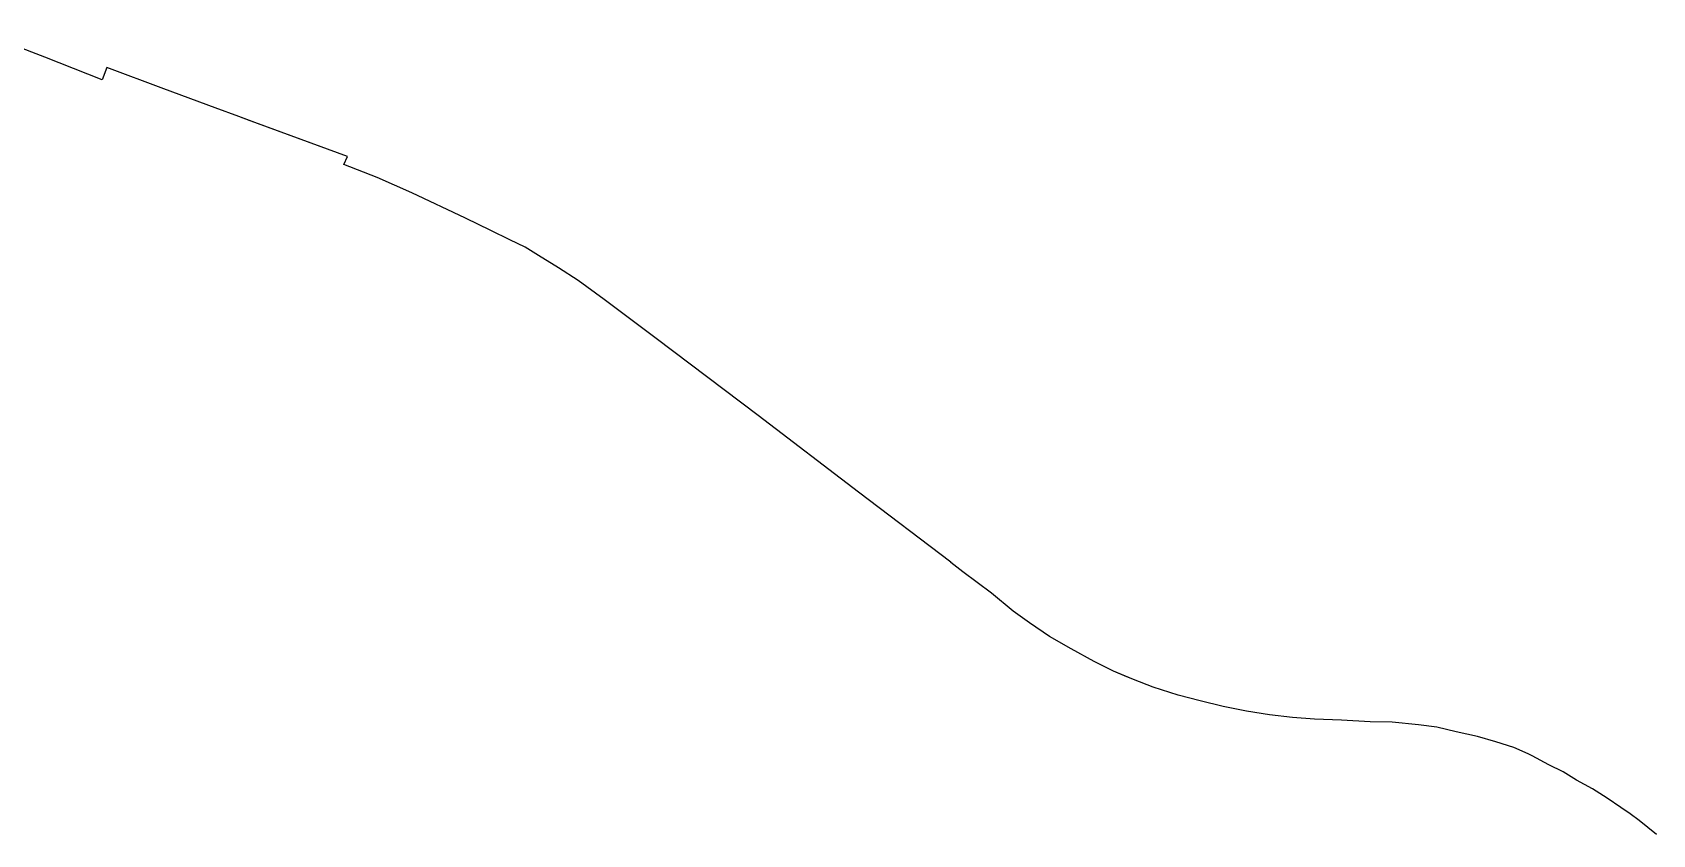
# Model space of a CAD drawing. Header units: inches. Extents: x 11258954 to 11313122, y 3645444 to 3695200.
# Drawn here: x 11299147 to 11302339, y 3659464 to 3661044 of the extents above; entities that cross this region are included whole.
import ezdxf

# ---------------------------------------------------------------- set-up
doc = ezdxf.new("R2010")
doc.units = ezdxf.units.IN
doc.header["$MEASUREMENT"] = 0
for name, color, linetype in [('SchoolBoardDistrict', 253, 'Continuous'), ('SchoolZone_Elementary', 251, 'Continuous'), ('SchoolZone_High', 63, 'Continuous'), ('SchoolZone_Middle', 154, 'Continuous')]:
    doc.layers.add(name, color=color, linetype=linetype)

msp = doc.modelspace()

# ---------------------------------------------------------------- linework, layer by layer
at = {"layer": 'SchoolBoardDistrict'}
msp.add_lwpolyline([(11302346.75, 3659463.9375), (11302329.6875, 3659478), (11302312.25, 3659491.625), (11302294.469, 3659504.75), (11302276.344, 3659517.4375), (11302249.344, 3659535.8125), (11302220.75, 3659554.25), (11302189.1565, 3659571.4375), (11302162.344, 3659587.625), (11302134.5315, 3659601.625), (11302101.344, 3659619.25), (11302093.5315, 3659622.8125), (11302065.719, 3659635.625), (11302029.719, 3659646.8125), (11301994.125, 3659657.4375), (11301951.9065, 3659666.4375), (11301913.9065, 3659675.625), (11301877.9065, 3659680.4375), (11301825.9065, 3659685.0625), (11301782.094, 3659685.8125), (11301725.9065, 3659689.625), (11301672.5, 3659691.625), (11301629.2815, 3659694.8125), (11301584.2815, 3659699.625), (11301538.875, 3659707.25), (11301493.0625, 3659716.25), (11301447.25, 3659727.4375), (11301404.469, 3659738.25), (11301355.0625, 3659754.4375), (11301316.4375, 3659769.4375), (11301303.3585, 3659774.7555), (11301276.625, 3659785.625), (11301238.625, 3659804.625), (11301193.219, 3659829.625), (11301150.4375, 3659854.25), (11301111.219, 3659881.25), (11301079.219, 3659904.25), (11301036.219, 3659939.6875), (11300980.219, 3659981.25), (11300956.397, 3660000), (11300956, 3660000.3125), (11300774.375, 3660138.375), (11300576.8125, 3660289.6875), (11300375.469, 3660441.25), (11300273.4065, 3660518.0625), (11300222.375, 3660555.6875), (11300183.094, 3660580.5625), (11300143.719, 3660604.5625), (11300117.6875, 3660621.125), (11300087.6875, 3660635.5), (11300050.25, 3660653.5625), (11300000, 3660677.875), (11299894.125, 3660727.9375), (11299825.9065, 3660758.125), (11299760.3125, 3660784.125), (11299767.5315, 3660799.4375), (11299590.4635, 3660864.507), (11299585.2315, 3660866.43), (11299553.594, 3660878.125), (11299506.8355, 3660895.465), (11299406.125, 3660932.8125), (11299293.844, 3660975), (11299284.1565, 3660950.4375), (11299171.4375, 3660995.4375), (11299044.594, 3661044.0625)], dxfattribs=at)
at = {"layer": 'SchoolZone_Elementary'}
msp.add_polyline3d([(11302346.75, 3659463.9375, 0), (11302329.6875, 3659478, 0), (11302312.25, 3659491.625, 0), (11302294.469, 3659504.75, 0), (11302276.344, 3659517.4375, 0), (11302249.344, 3659535.8125, 0), (11302220.75, 3659554.25, 0), (11302189.1565, 3659571.4375, 0), (11302162.344, 3659587.625, 0), (11302134.5315, 3659601.625, 0), (11302101.344, 3659619.25, 0), (11302093.5315, 3659622.8125, 0), (11302065.719, 3659635.625, 0), (11302029.719, 3659646.8125, 0), (11301994.125, 3659657.4375, 0), (11301951.9065, 3659666.4375, 0), (11301913.9065, 3659675.625, 0), (11301877.9065, 3659680.4375, 0), (11301825.9065, 3659685.0625, 0), (11301782.094, 3659685.8125, 0), (11301725.9065, 3659689.625, 0), (11301672.5, 3659691.625, 0), (11301629.2815, 3659694.8125, 0), (11301584.2815, 3659699.625, 0), (11301538.875, 3659707.25, 0), (11301493.0625, 3659716.25, 0), (11301447.25, 3659727.4375, 0), (11301404.469, 3659738.25, 0), (11301355.0625, 3659754.4375, 0), (11301316.4375, 3659769.4375, 0), (11301276.625, 3659785.625, 0), (11301238.625, 3659804.625, 0), (11301193.219, 3659829.625, 0), (11301150.4375, 3659854.25, 0), (11301111.219, 3659881.25, 0), (11301079.219, 3659904.25, 0), (11301036.219, 3659939.6875, 0), (11300980.219, 3659981.25, 0), (11300956.397, 3660000, 0), (11300956, 3660000.3125, 0), (11300774.375, 3660138.375, 0), (11300576.8125, 3660289.6875, 0), (11300375.469, 3660441.25, 0), (11300273.4065, 3660518.0625, 0), (11300222.375, 3660555.6875, 0), (11300183.094, 3660580.5625, 0), (11300143.719, 3660604.5625, 0), (11300117.6875, 3660621.125, 0), (11300087.6875, 3660635.5, 0), (11300050.25, 3660653.5625, 0), (11300000, 3660677.875, 0), (11299894.125, 3660727.9375, 0), (11299825.9065, 3660758.125, 0), (11299760.3125, 3660784.125, 0), (11299767.5315, 3660799.4375, 0), (11299585.2315, 3660866.43, 0), (11299576.1875, 3660869.75, 0), (11299553.594, 3660878.125, 0), (11299506.8355, 3660895.465, 0), (11299406.125, 3660932.8125, 0), (11299293.844, 3660975, 0), (11299284.1565, 3660950.4375, 0), (11299171.4375, 3660995.4375, 0), (11299044.594, 3661044.0625, 0)], dxfattribs=at)
at = {"layer": 'SchoolZone_High'}
msp.add_polyline3d([(11302346.75, 3659463.9375, 0), (11302329.6875, 3659478, 0), (11302312.25, 3659491.625, 0), (11302294.469, 3659504.75, 0), (11302276.344, 3659517.4375, 0), (11302249.344, 3659535.8125, 0), (11302220.75, 3659554.25, 0), (11302189.1565, 3659571.4375, 0), (11302162.344, 3659587.625, 0), (11302134.5315, 3659601.625, 0), (11302101.344, 3659619.25, 0), (11302093.5315, 3659622.8125, 0), (11302065.719, 3659635.625, 0), (11302029.719, 3659646.8125, 0), (11301994.125, 3659657.4375, 0), (11301951.9065, 3659666.4375, 0), (11301913.9065, 3659675.625, 0), (11301877.9065, 3659680.4375, 0), (11301825.9065, 3659685.0625, 0), (11301782.094, 3659685.8125, 0), (11301725.9065, 3659689.625, 0), (11301672.5, 3659691.625, 0), (11301629.2815, 3659694.8125, 0), (11301584.2815, 3659699.625, 0), (11301538.875, 3659707.25, 0), (11301493.0625, 3659716.25, 0), (11301447.25, 3659727.4375, 0), (11301404.469, 3659738.25, 0), (11301355.0625, 3659754.4375, 0), (11301316.4375, 3659769.4375, 0), (11301276.625, 3659785.625, 0), (11301238.625, 3659804.625, 0), (11301193.219, 3659829.625, 0), (11301150.4375, 3659854.25, 0), (11301111.219, 3659881.25, 0), (11301079.219, 3659904.25, 0), (11301036.219, 3659939.6875, 0), (11300980.219, 3659981.25, 0), (11300956.397, 3660000, 0), (11300956, 3660000.3125, 0), (11300774.375, 3660138.375, 0), (11300576.8125, 3660289.6875, 0), (11300375.469, 3660441.25, 0), (11300273.4065, 3660518.0625, 0), (11300222.375, 3660555.6875, 0), (11300183.094, 3660580.5625, 0), (11300143.719, 3660604.5625, 0), (11300117.6875, 3660621.125, 0), (11300087.6875, 3660635.5, 0), (11300050.25, 3660653.5625, 0), (11300000, 3660677.875, 0), (11299894.125, 3660727.9375, 0), (11299825.9065, 3660758.125, 0), (11299760.3125, 3660784.125, 0), (11299767.5315, 3660799.4375, 0), (11299585.2315, 3660866.43, 0), (11299553.594, 3660878.125, 0), (11299506.8355, 3660895.465, 0), (11299406.125, 3660932.8125, 0), (11299293.844, 3660975, 0), (11299284.1565, 3660950.4375, 0), (11299171.4375, 3660995.4375, 0), (11299044.594, 3661044.0625, 0)], dxfattribs=at)
at = {"layer": 'SchoolZone_Middle'}
msp.add_polyline3d([(11302346.75, 3659463.9375, 0), (11302329.6875, 3659478, 0), (11302312.25, 3659491.625, 0), (11302294.469, 3659504.75, 0), (11302276.344, 3659517.4375, 0), (11302249.344, 3659535.8125, 0), (11302220.75, 3659554.25, 0), (11302189.1565, 3659571.4375, 0), (11302162.344, 3659587.625, 0), (11302134.5315, 3659601.625, 0), (11302101.344, 3659619.25, 0), (11302093.5315, 3659622.8125, 0), (11302065.719, 3659635.625, 0), (11302029.719, 3659646.8125, 0), (11301994.125, 3659657.4375, 0), (11301951.9065, 3659666.4375, 0), (11301913.9065, 3659675.625, 0), (11301877.9065, 3659680.4375, 0), (11301825.9065, 3659685.0625, 0), (11301782.094, 3659685.8125, 0), (11301725.9065, 3659689.625, 0), (11301672.5, 3659691.625, 0), (11301629.2815, 3659694.8125, 0), (11301584.2815, 3659699.625, 0), (11301538.875, 3659707.25, 0), (11301493.0625, 3659716.25, 0), (11301447.25, 3659727.4375, 0), (11301404.469, 3659738.25, 0), (11301355.0625, 3659754.4375, 0), (11301316.4375, 3659769.4375, 0), (11301276.625, 3659785.625, 0), (11301238.625, 3659804.625, 0), (11301193.219, 3659829.625, 0), (11301150.4375, 3659854.25, 0), (11301111.219, 3659881.25, 0), (11301079.219, 3659904.25, 0), (11301036.219, 3659939.6875, 0), (11300980.219, 3659981.25, 0), (11300956.397, 3660000, 0), (11300956, 3660000.3125, 0), (11300774.375, 3660138.375, 0), (11300576.8125, 3660289.6875, 0), (11300375.469, 3660441.25, 0), (11300273.4065, 3660518.0625, 0), (11300222.375, 3660555.6875, 0), (11300183.094, 3660580.5625, 0), (11300143.719, 3660604.5625, 0), (11300117.6875, 3660621.125, 0), (11300087.6875, 3660635.5, 0), (11300050.25, 3660653.5625, 0), (11300000, 3660677.875, 0), (11299894.125, 3660727.9375, 0), (11299825.9065, 3660758.125, 0), (11299760.3125, 3660784.125, 0), (11299767.5315, 3660799.4375, 0), (11299585.2315, 3660866.43, 0), (11299553.594, 3660878.125, 0), (11299506.8355, 3660895.465, 0), (11299406.125, 3660932.8125, 0), (11299293.844, 3660975, 0), (11299284.1565, 3660950.4375, 0), (11299171.4375, 3660995.4375, 0), (11299044.594, 3661044.0625, 0)], dxfattribs=at)

doc.saveas('drawing.dxf')
